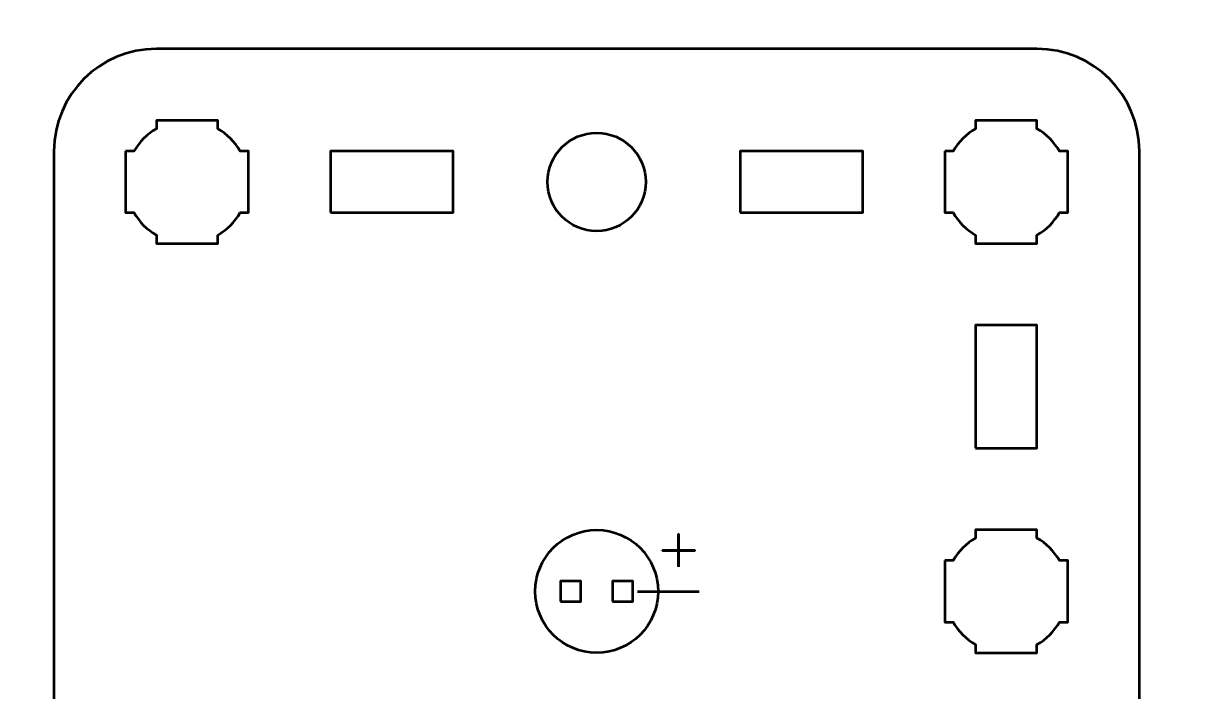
# Model space of a CAD drawing. Header units: centimetres. Extents: x -21 to 0, y -29.7 to 0.
# Drawn here: x -11.6 to -5.92, y -26.04 to -22.77 of the extents above; entities that cross this region are included whole.
import ezdxf

# ---------------------------------------------------------------- set-up
doc = ezdxf.new("R2010")
doc.units = ezdxf.units.CM
doc.header["$MEASUREMENT"] = 0
doc.layers.add('Layer 1', color=7, linetype='Continuous')

msp = doc.modelspace()

# ---------------------------------------------------------------- linework, layer by layer
at = {"layer": 'Layer 1', "lineweight": 53}
for points in [[(-10.1, -23.7), (-9.5, -23.7), (-9.5, -23.4), (-10.1, -23.4), (-10.1, -23.7)], [(-8.1, -23.7), (-7.5, -23.7), (-7.5, -23.4), (-8.1, -23.4), (-8.1, -23.7)], [(-6.95, -24.85), (-6.65, -24.85), (-6.65, -24.25), (-6.95, -24.25), (-6.95, -24.85)], [(-8.977, -25.6), (-8.877, -25.6), (-8.877, -25.5), (-8.977, -25.5), (-8.977, -25.6)], [(-8.723, -25.6), (-8.623, -25.6), (-8.623, -25.5), (-8.723, -25.5), (-8.723, -25.6)]]:
    msp.add_lwpolyline(points, close=True, dxfattribs=at)
msp.add_ellipse((-8.8, -23.55), major_axis=(0, 0.24), ratio=1, dxfattribs=at)
at = {"layer": 'Layer 1', "color": 5, "lineweight": 53}
msp.add_ellipse((-8.8, -25.55), major_axis=(0, 0.3), ratio=1, dxfattribs=at)
at = {"layer": 'Layer 1', "color": 1, "lineweight": 53}
msp.add_open_spline([(-21.00003, -29.19995), (-21.00003, -29.19995), (-21.00003, -5.29992), (-21.00003, -5.29992), (-21.00003, -5.29992), (-21.00003, -5.21709), (-20.93286, -5.14992), (-20.85003, -5.14992), (-20.85003, -5.14992), (-20.7672, -5.14992), (-20.70003, -5.08275), (-20.70003, -4.99992), (-20.70003, -4.99992), (-20.70003, -4.91709), (-20.7672, -4.84992), (-20.85003, -4.84992), (-20.85003, -4.84992), (-20.93286, -4.84992), (-21.00003, -4.78275), (-21.00003, -4.69992), (-21.00003, -4.69992), (-21.00003, -4.61709), (-20.93286, -4.54992), (-20.85003, -4.54992), (-20.85003, -4.54992), (-20.7672, -4.54992), (-20.70003, -4.48275), (-20.70003, -4.39992), (-20.70003, -4.39992), (-20.70003, -4.31709), (-20.7672, -4.24992), (-20.85003, -4.24992), (-20.85003, -4.24992), (-20.93286, -4.24992), (-21.00003, -4.18275), (-21.00003, -4.09992), (-21.00003, -4.09992), (-21.00003, -4.01709), (-20.93286, -3.94992), (-20.85003, -3.94992), (-20.85003, -3.94992), (-20.7672, -3.94992), (-20.70003, -3.88275), (-20.70003, -3.79992), (-20.70003, -3.79992), (-20.70003, -3.71709), (-20.7672, -3.64992), (-20.85003, -3.64992), (-20.85003, -3.64992), (-20.93286, -3.64992), (-21.00003, -3.58275), (-21.00003, -3.49992), (-21.00003, -3.49992), (-21.00003, -3.41709), (-20.93286, -3.34992), (-20.85003, -3.34992), (-20.85003, -3.34992), (-20.7672, -3.34992), (-20.70003, -3.28275), (-20.70003, -3.19992), (-20.70003, -3.19992), (-20.70003, -3.11709), (-20.7672, -3.04992), (-20.85003, -3.04992), (-20.85003, -3.04992), (-20.93286, -3.04992), (-21.00003, -2.98275), (-21.00003, -2.89992), (-21.00003, -2.89992), (-21.00003, -2.81709), (-20.93286, -2.74992), (-20.85003, -2.74992), (-20.85003, -2.74992), (-20.7672, -2.74992), (-20.70003, -2.68275), (-20.70003, -2.59992), (-20.70003, -2.59992), (-20.70003, -2.51709), (-20.7672, -2.44992), (-20.85003, -2.44992), (-20.85003, -2.44992), (-20.93286, -2.44992), (-21.00003, -2.38275), (-21.00003, -2.29992), (-21.00003, -2.29992), (-21.00003, -2.21709), (-20.93286, -2.14992), (-20.85003, -2.14992), (-20.85003, -2.14992), (-20.7672, -2.14992), (-20.70003, -2.08275), (-20.70003, -1.99992), (-20.70003, -1.99992), (-20.70003, -1.91709), (-20.7672, -1.84992), (-20.85003, -1.84992), (-20.85003, -1.84992), (-20.93286, -1.84992), (-21.00003, -1.78275), (-21.00003, -1.69992), (-21.00003, -1.69992), (-21.00003, -1.61709), (-20.93286, -1.54992), (-20.85003, -1.54992), (-20.85003, -1.54992), (-20.7672, -1.54992), (-20.70003, -1.48275), (-20.70003, -1.39992), (-20.70003, -1.39992), (-20.70003, -1.31709), (-20.7672, -1.24992), (-20.85003, -1.24992), (-20.85003, -1.24992), (-20.93286, -1.24992), (-21.00003, -1.18275), (-21.00003, -1.09992), (-21.00003, -1.09992), (-21.00003, -1.09992), (-21.00003, -0.49992), (-21.00003, -0.49992), (-21.00003, -0.49992), (-21.00003, -0.22295), (-20.77694, 0.00004), (-20.49994, 0.00004), (-20.49994, 0.00004), (-20.49994, 0.00004), (-0.50008, 0.00004), (-0.50008, 0.00004), (-0.50008, 0.00004), (-0.22294, 0.00004), (0.00002, -0.22295), (0.00002, -0.49992), (0.00002, -0.49992), (0.00002, -0.49992), (0.00002, -29.19995), (0.00002, -29.19995), (0.00002, -29.19995), (0.00002, -29.47695), (-0.22294, -29.70004), (-0.50008, -29.70004), (-0.50008, -29.70004), (-0.50008, -29.70004), (-20.49994, -29.70004), (-20.49994, -29.70004), (-20.49994, -29.70004), (-20.77694, -29.70004), (-21.00003, -29.47695), (-21.00003, -29.19995)], degree=3, knots=[0, 0, 0, 0, 0.027027, 0.027027, 0.027027, 0.027027, 0.0540541, 0.0540541, 0.0540541, 0.0540541, 0.0810811, 0.0810811, 0.0810811, 0.0810811, 0.1081081, 0.1081081, 0.1081081, 0.1081081, 0.1351351, 0.1351351, 0.1351351, 0.1351351, 0.1621622, 0.1621622, 0.1621622, 0.1621622, 0.1891892, 0.1891892, 0.1891892, 0.1891892, 0.2162162, 0.2162162, 0.2162162, 0.2162162, 0.2432432, 0.2432432, 0.2432432, 0.2432432, 0.2702703, 0.2702703, 0.2702703, 0.2702703, 0.2972973, 0.2972973, 0.2972973, 0.2972973, 0.3243243, 0.3243243, 0.3243243, 0.3243243, 0.3513514, 0.3513514, 0.3513514, 0.3513514, 0.3783784, 0.3783784, 0.3783784, 0.3783784, 0.4054054, 0.4054054, 0.4054054, 0.4054054, 0.4324324, 0.4324324, 0.4324324, 0.4324324, 0.4594595, 0.4594595, 0.4594595, 0.4594595, 0.4864865, 0.4864865, 0.4864865, 0.4864865, 0.5135135, 0.5135135, 0.5135135, 0.5135135, 0.5405405, 0.5405405, 0.5405405, 0.5405405, 0.5675676, 0.5675676, 0.5675676, 0.5675676, 0.5945946, 0.5945946, 0.5945946, 0.5945946, 0.6216216, 0.6216216, 0.6216216, 0.6216216, 0.6486486, 0.6486486, 0.6486486, 0.6486486, 0.6756757, 0.6756757, 0.6756757, 0.6756757, 0.7027027, 0.7027027, 0.7027027, 0.7027027, 0.7297297, 0.7297297, 0.7297297, 0.7297297, 0.7567568, 0.7567568, 0.7567568, 0.7567568, 0.7837838, 0.7837838, 0.7837838, 0.7837838, 0.8108108, 0.8108108, 0.8108108, 0.8108108, 0.8378378, 0.8378378, 0.8378378, 0.8378378, 0.8648649, 0.8648649, 0.8648649, 0.8648649, 0.8918919, 0.8918919, 0.8918919, 0.8918919, 0.9189189, 0.9189189, 0.9189189, 0.9189189, 0.9459459, 0.9459459, 0.9459459, 0.9459459, 0.972973, 0.972973, 0.972973, 0.972973, 1, 1, 1, 1], dxfattribs=at)
at = {"layer": 'Layer 1', "color": 3, "lineweight": 53}
msp.add_open_spline([(-11.45, -27.7), (-11.45, -27.7), (-11.45, -23.4), (-11.45, -23.4), (-11.45, -23.4), (-11.45, -23.12391), (-11.22609, -22.9), (-10.95, -22.9), (-10.95, -22.9), (-10.95, -22.9), (-6.65, -22.9), (-6.65, -22.9), (-6.65, -22.9), (-6.37391, -22.9), (-6.15, -23.12391), (-6.15, -23.4), (-6.15, -23.4), (-6.15, -23.4), (-6.15, -27.7), (-6.15, -27.7), (-6.15, -27.7), (-6.15, -27.97609), (-6.37391, -28.2), (-6.65, -28.2), (-6.65, -28.2), (-6.65, -28.2), (-10.95, -28.2), (-10.95, -28.2), (-10.95, -28.2), (-11.22609, -28.2), (-11.45, -27.97609), (-11.45, -27.7)], degree=3, knots=[0, 0, 0, 0, 0.125, 0.125, 0.125, 0.125, 0.25, 0.25, 0.25, 0.25, 0.375, 0.375, 0.375, 0.375, 0.5, 0.5, 0.5, 0.5, 0.625, 0.625, 0.625, 0.625, 0.75, 0.75, 0.75, 0.75, 0.875, 0.875, 0.875, 0.875, 1, 1, 1, 1], dxfattribs=at)
at = {"layer": 'Layer 1', "lineweight": 53}
for points in [[(-11.1, -23.4), (-11.1, -23.4), (-11.05985, -23.4), (-11.05985, -23.4), (-11.05985, -23.4), (-11.0335, -23.35447), (-10.99553, -23.3165), (-10.95, -23.29015), (-10.95, -23.29015), (-10.95, -23.29015), (-10.95, -23.25), (-10.95, -23.25), (-10.95, -23.25), (-10.95, -23.25), (-10.8, -23.25), (-10.8, -23.25), (-10.8, -23.25), (-10.8, -23.25), (-10.65, -23.25), (-10.65, -23.25), (-10.65, -23.25), (-10.65, -23.25), (-10.65, -23.29015), (-10.65, -23.29015), (-10.65, -23.29015), (-10.60447, -23.3165), (-10.5665, -23.35447), (-10.54015, -23.4), (-10.54015, -23.4), (-10.54015, -23.4), (-10.5, -23.4), (-10.5, -23.4), (-10.5, -23.4), (-10.5, -23.4), (-10.5, -23.55), (-10.5, -23.55), (-10.5, -23.55), (-10.5, -23.55), (-10.5, -23.7), (-10.5, -23.7), (-10.5, -23.7), (-10.5, -23.7), (-10.54015, -23.7), (-10.54015, -23.7), (-10.54015, -23.7), (-10.5665, -23.74553), (-10.60447, -23.7835), (-10.65, -23.80985), (-10.65, -23.80985), (-10.65, -23.80985), (-10.65, -23.85), (-10.65, -23.85), (-10.65, -23.85), (-10.65, -23.85), (-10.8, -23.85), (-10.8, -23.85), (-10.8, -23.85), (-10.8, -23.85), (-10.95, -23.85), (-10.95, -23.85), (-10.95, -23.85), (-10.95, -23.85), (-10.95, -23.80985), (-10.95, -23.80985), (-10.95, -23.80985), (-10.99553, -23.7835), (-11.0335, -23.74553), (-11.05985, -23.7), (-11.05985, -23.7), (-11.05985, -23.7), (-11.1, -23.7), (-11.1, -23.7), (-11.1, -23.7), (-11.1, -23.7), (-11.1, -23.55), (-11.1, -23.55), (-11.1, -23.55), (-11.1, -23.55), (-11.1, -23.4), (-11.1, -23.4)], [(-7.1, -23.4), (-7.1, -23.4), (-7.05985, -23.4), (-7.05985, -23.4), (-7.05985, -23.4), (-7.0335, -23.35447), (-6.99553, -23.3165), (-6.95, -23.29015), (-6.95, -23.29015), (-6.95, -23.29015), (-6.95, -23.25), (-6.95, -23.25), (-6.95, -23.25), (-6.95, -23.25), (-6.8, -23.25), (-6.8, -23.25), (-6.8, -23.25), (-6.8, -23.25), (-6.65, -23.25), (-6.65, -23.25), (-6.65, -23.25), (-6.65, -23.25), (-6.65, -23.29015), (-6.65, -23.29015), (-6.65, -23.29015), (-6.60447, -23.3165), (-6.5665, -23.35447), (-6.54015, -23.4), (-6.54015, -23.4), (-6.54015, -23.4), (-6.5, -23.4), (-6.5, -23.4), (-6.5, -23.4), (-6.5, -23.4), (-6.5, -23.55), (-6.5, -23.55), (-6.5, -23.55), (-6.5, -23.55), (-6.5, -23.7), (-6.5, -23.7), (-6.5, -23.7), (-6.5, -23.7), (-6.54015, -23.7), (-6.54015, -23.7), (-6.54015, -23.7), (-6.5665, -23.74553), (-6.60447, -23.7835), (-6.65, -23.80985), (-6.65, -23.80985), (-6.65, -23.80985), (-6.65, -23.85), (-6.65, -23.85), (-6.65, -23.85), (-6.65, -23.85), (-6.8, -23.85), (-6.8, -23.85), (-6.8, -23.85), (-6.8, -23.85), (-6.95, -23.85), (-6.95, -23.85), (-6.95, -23.85), (-6.95, -23.85), (-6.95, -23.80985), (-6.95, -23.80985), (-6.95, -23.80985), (-6.99553, -23.7835), (-7.0335, -23.74553), (-7.05985, -23.7), (-7.05985, -23.7), (-7.05985, -23.7), (-7.1, -23.7), (-7.1, -23.7), (-7.1, -23.7), (-7.1, -23.7), (-7.1, -23.55), (-7.1, -23.55), (-7.1, -23.55), (-7.1, -23.55), (-7.1, -23.4), (-7.1, -23.4)], [(-7.1, -25.4), (-7.1, -25.4), (-7.05985, -25.4), (-7.05985, -25.4), (-7.05985, -25.4), (-7.0335, -25.35447), (-6.99553, -25.3165), (-6.95, -25.29015), (-6.95, -25.29015), (-6.95, -25.29015), (-6.95, -25.25), (-6.95, -25.25), (-6.95, -25.25), (-6.95, -25.25), (-6.8, -25.25), (-6.8, -25.25), (-6.8, -25.25), (-6.8, -25.25), (-6.65, -25.25), (-6.65, -25.25), (-6.65, -25.25), (-6.65, -25.25), (-6.65, -25.29015), (-6.65, -25.29015), (-6.65, -25.29015), (-6.60447, -25.3165), (-6.5665, -25.35447), (-6.54015, -25.4), (-6.54015, -25.4), (-6.54015, -25.4), (-6.5, -25.4), (-6.5, -25.4), (-6.5, -25.4), (-6.5, -25.4), (-6.5, -25.55), (-6.5, -25.55), (-6.5, -25.55), (-6.5, -25.55), (-6.5, -25.7), (-6.5, -25.7), (-6.5, -25.7), (-6.5, -25.7), (-6.54015, -25.7), (-6.54015, -25.7), (-6.54015, -25.7), (-6.5665, -25.74553), (-6.60447, -25.7835), (-6.65, -25.80985), (-6.65, -25.80985), (-6.65, -25.80985), (-6.65, -25.85), (-6.65, -25.85), (-6.65, -25.85), (-6.65, -25.85), (-6.8, -25.85), (-6.8, -25.85), (-6.8, -25.85), (-6.8, -25.85), (-6.95, -25.85), (-6.95, -25.85), (-6.95, -25.85), (-6.95, -25.85), (-6.95, -25.80985), (-6.95, -25.80985), (-6.95, -25.80985), (-6.99553, -25.7835), (-7.0335, -25.74553), (-7.05985, -25.7), (-7.05985, -25.7), (-7.05985, -25.7), (-7.1, -25.7), (-7.1, -25.7), (-7.1, -25.7), (-7.1, -25.7), (-7.1, -25.55), (-7.1, -25.55), (-7.1, -25.55), (-7.1, -25.55), (-7.1, -25.4), (-7.1, -25.4)]]:
    msp.add_open_spline(points, degree=3, knots=[0, 0, 0, 0, 0.05, 0.05, 0.05, 0.05, 0.1, 0.1, 0.1, 0.1, 0.15, 0.15, 0.15, 0.15, 0.2, 0.2, 0.2, 0.2, 0.25, 0.25, 0.25, 0.25, 0.3, 0.3, 0.3, 0.3, 0.35, 0.35, 0.35, 0.35, 0.4, 0.4, 0.4, 0.4, 0.45, 0.45, 0.45, 0.45, 0.5, 0.5, 0.5, 0.5, 0.55, 0.55, 0.55, 0.55, 0.6, 0.6, 0.6, 0.6, 0.65, 0.65, 0.65, 0.65, 0.7, 0.7, 0.7, 0.7, 0.75, 0.75, 0.75, 0.75, 0.8, 0.8, 0.8, 0.8, 0.85, 0.85, 0.85, 0.85, 0.9, 0.9, 0.9, 0.9, 0.95, 0.95, 0.95, 0.95, 1, 1, 1, 1], dxfattribs=at)
at = {"layer": 'Layer 1', "color": 5, "lineweight": 53}
msp.add_open_spline([(-8.4, -25.42959), (-8.4, -25.42959), (-8.4, -25.35), (-8.4, -25.35), (-8.4, -25.35), (-8.4, -25.35), (-8.47916, -25.35), (-8.47916, -25.35), (-8.47916, -25.35), (-8.47916, -25.35), (-8.4, -25.35), (-8.4, -25.35), (-8.4, -25.35), (-8.4, -25.35), (-8.4, -25.27042), (-8.4, -25.27042), (-8.4, -25.27042), (-8.4, -25.27042), (-8.4, -25.35), (-8.4, -25.35), (-8.4, -25.35), (-8.4, -25.35), (-8.32083, -25.35), (-8.32083, -25.35), (-8.32083, -25.35), (-8.32083, -25.35), (-8.4, -25.35), (-8.4, -25.35), (-8.4, -25.35), (-8.4, -25.35), (-8.4, -25.42959), (-8.4, -25.42959)], degree=3, knots=[0, 0, 0, 0, 0.125, 0.125, 0.125, 0.125, 0.25, 0.25, 0.25, 0.25, 0.375, 0.375, 0.375, 0.375, 0.5, 0.5, 0.5, 0.5, 0.625, 0.625, 0.625, 0.625, 0.75, 0.75, 0.75, 0.75, 0.875, 0.875, 0.875, 0.875, 1, 1, 1, 1], dxfattribs=at)
msp.add_open_spline([(-8.6, -25.55), (-8.6, -25.55), (-8.3, -25.55), (-8.3, -25.55)], degree=3, dxfattribs=at)

doc.saveas('drawing.dxf')
